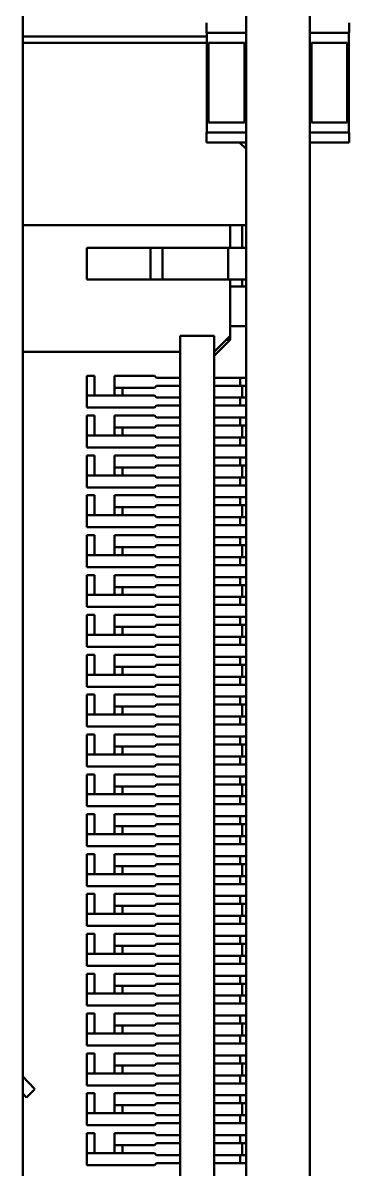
# Model space of a CAD drawing. Header units: millimetres. Extents: x 3137 to 5094, y 789 to 1822.
# Drawn here: x 3389.04 to 3397.23, y 1573.76 to 1602.51 of the extents above; entities that cross this region are included whole.
import ezdxf

# ---------------------------------------------------------------- set-up
doc = ezdxf.new("R2010")
doc.units = ezdxf.units.MM
doc.header["$LTSCALE"] = 1.8
doc.layers.add('외형선(ISO)', color=7, linetype='Continuous', lineweight=50)

msp = doc.modelspace()

# ---------------------------------------------------------------- linework, layer by layer
at = {"layer": '외형선(ISO)'}
for p, q in [((3394.642, 1522.011), (3394.642, 1612.011)), ((3396.242, 1612.011), (3396.242, 1522.011)), ((3389.042, 1611.718), (3389.042, 1524.318)), ((3393.654, 1602.511), (3393.654, 1602.261)), ((3393.654, 1602.261), (3394.642, 1602.261)), ((3393.662, 1602.261), (3393.662, 1599.761)), ((3396.242, 1602.261), (3397.229, 1602.261)), ((3397.222, 1599.761), (3397.222, 1602.261)), ((3397.229, 1602.261), (3397.229, 1602.511)), ((3393.662, 1602.171), (3389.042, 1602.171)), ((3393.662, 1602.011), (3389.042, 1602.011)), ((3393.702, 1602.011), (3394.602, 1602.011)), ((3393.702, 1601.261), (3393.702, 1602.011)), ((3394.602, 1601.261), (3394.602, 1602.011)), ((3397.182, 1602.011), (3396.282, 1602.011)), ((3396.282, 1602.011), (3396.282, 1601.261)), ((3397.182, 1602.011), (3397.182, 1601.261)), ((3393.702, 1601.261), (3393.702, 1600.761)), ((3394.602, 1601.261), (3394.602, 1600.761)), ((3396.282, 1600.761), (3396.282, 1601.261)), ((3397.182, 1600.761), (3397.182, 1601.261)), ((3393.702, 1600.011), (3393.702, 1600.761)), ((3394.602, 1600.011), (3394.602, 1600.761)), ((3396.282, 1600.761), (3396.282, 1600.011)), ((3397.182, 1600.761), (3397.182, 1600.011)), ((3393.702, 1600.011), (3394.602, 1600.011)), ((3397.182, 1600.011), (3396.282, 1600.011)), ((3394.642, 1599.761), (3393.654, 1599.761)), ((3393.654, 1599.761), (3393.654, 1599.511)), ((3397.229, 1599.761), (3396.242, 1599.761)), ((3397.229, 1599.511), (3397.229, 1599.761)), ((3393.654, 1599.511), (3394.642, 1599.511)), ((3394.642, 1599.351), (3394.482, 1599.511)), ((3396.242, 1599.511), (3397.229, 1599.511)), ((3389.042, 1597.441), (3394.642, 1597.441)), ((3394.242, 1597.441), (3394.242, 1596.871)), ((3394.542, 1596.871), (3394.542, 1597.416)), ((3390.642, 1596.871), (3390.742, 1596.871)), ((3390.642, 1596.871), (3390.642, 1596.071)), ((3392.242, 1596.871), (3390.742, 1596.871)), ((3392.542, 1596.871), (3392.242, 1596.871)), ((3392.242, 1596.871), (3392.242, 1596.071)), ((3392.542, 1596.871), (3393.292, 1596.871)), ((3392.542, 1596.871), (3392.542, 1596.071)), ((3394.192, 1596.871), (3393.292, 1596.871)), ((3394.192, 1596.871), (3394.642, 1596.871)), ((3394.192, 1596.871), (3394.192, 1596.071)), ((3390.642, 1596.071), (3390.742, 1596.071)), ((3390.742, 1596.071), (3392.242, 1596.071)), ((3392.242, 1596.071), (3392.542, 1596.071)), ((3392.542, 1596.071), (3393.292, 1596.071)), ((3394.192, 1596.071), (3393.292, 1596.071)), ((3394.642, 1596.071), (3394.192, 1596.071)), ((3394.242, 1596.071), (3394.242, 1594.661)), ((3394.542, 1595.901), (3394.542, 1596.071)), ((3394.242, 1595.901), (3394.642, 1595.901)), ((3394.242, 1594.901), (3394.642, 1594.901)), ((3393.842, 1594.661), (3392.992, 1594.661)), ((3392.992, 1594.661), (3392.992, 1567.861)), ((3393.842, 1567.861), (3393.842, 1594.661)), ((3393.842, 1594.261), (3394.242, 1594.661)), ((3393.842, 1594.161), (3394.242, 1594.561)), ((3394.142, 1594.561), (3394.242, 1594.561)), ((3394.242, 1594.661), (3394.242, 1594.561)), ((3389.042, 1594.261), (3392.992, 1594.261)), ((3390.642, 1593.161), (3390.642, 1593.661)), ((3390.642, 1593.661), (3390.842, 1593.661)), ((3390.842, 1593.161), (3390.842, 1593.661)), ((3391.342, 1593.361), (3391.342, 1593.661)), ((3391.642, 1593.661), (3391.342, 1593.661)), ((3392.342, 1593.661), (3391.642, 1593.661)), ((3392.342, 1593.661), (3392.392, 1593.611)), ((3391.342, 1593.161), (3391.342, 1593.361)), ((3391.642, 1593.361), (3391.342, 1593.361)), ((3391.542, 1593.161), (3391.542, 1593.361)), ((3391.642, 1593.361), (3392.345, 1593.361)), ((3392.392, 1593.411), (3392.345, 1593.361)), ((3392.992, 1593.611), (3392.392, 1593.611)), ((3392.992, 1593.411), (3392.392, 1593.411)), ((3394.392, 1593.611), (3393.842, 1593.611)), ((3394.392, 1593.411), (3393.842, 1593.411)), ((3394.392, 1593.611), (3394.492, 1593.611)), ((3394.392, 1593.411), (3394.492, 1593.411)), ((3394.642, 1593.611), (3394.492, 1593.611)), ((3394.492, 1593.411), (3394.492, 1593.611)), ((3394.492, 1593.411), (3394.642, 1593.411)), ((3394.542, 1593.111), (3394.542, 1593.411)), ((3390.942, 1593.161), (3390.642, 1593.161)), ((3390.642, 1592.861), (3390.642, 1593.161)), ((3392.342, 1593.161), (3390.942, 1593.161)), ((3392.392, 1593.111), (3392.342, 1593.161)), ((3392.392, 1593.111), (3392.992, 1593.111)), ((3393.842, 1593.111), (3394.392, 1593.111)), ((3394.392, 1593.111), (3394.492, 1593.111)), ((3394.492, 1593.111), (3394.642, 1593.111)), ((3394.492, 1592.911), (3394.492, 1593.111)), ((3390.942, 1592.861), (3390.642, 1592.861)), ((3390.942, 1592.861), (3392.342, 1592.861)), ((3392.342, 1592.861), (3392.392, 1592.911)), ((3392.992, 1592.911), (3392.392, 1592.911)), ((3394.392, 1592.911), (3393.842, 1592.911)), ((3394.392, 1592.911), (3394.492, 1592.911)), ((3394.642, 1592.911), (3394.492, 1592.911)), ((3390.642, 1592.161), (3390.642, 1592.661)), ((3390.642, 1592.661), (3390.842, 1592.661)), ((3390.842, 1592.161), (3390.842, 1592.661)), ((3391.642, 1592.661), (3391.342, 1592.661)), ((3391.342, 1592.361), (3391.342, 1592.661)), ((3392.342, 1592.661), (3391.642, 1592.661)), ((3392.342, 1592.661), (3392.392, 1592.611)), ((3392.992, 1592.611), (3392.392, 1592.611)), ((3394.392, 1592.611), (3393.842, 1592.611)), ((3394.392, 1592.611), (3394.492, 1592.611)), ((3394.492, 1592.411), (3394.492, 1592.611)), ((3394.642, 1592.611), (3394.492, 1592.611)), ((3391.642, 1592.361), (3391.342, 1592.361)), ((3391.342, 1592.161), (3391.342, 1592.361)), ((3391.542, 1592.161), (3391.542, 1592.361)), ((3391.642, 1592.361), (3392.345, 1592.361)), ((3392.392, 1592.411), (3392.345, 1592.361)), ((3392.992, 1592.411), (3392.392, 1592.411)), ((3394.392, 1592.411), (3393.842, 1592.411)), ((3394.392, 1592.411), (3394.492, 1592.411)), ((3394.492, 1592.411), (3394.642, 1592.411)), ((3394.542, 1592.111), (3394.542, 1592.411)), ((3390.642, 1591.861), (3390.642, 1592.161)), ((3390.942, 1592.161), (3390.642, 1592.161)), ((3392.342, 1592.161), (3390.942, 1592.161)), ((3392.392, 1592.111), (3392.342, 1592.161)), ((3392.342, 1591.861), (3392.392, 1591.911)), ((3392.392, 1592.111), (3392.992, 1592.111)), ((3392.992, 1591.911), (3392.392, 1591.911)), ((3393.842, 1592.111), (3394.392, 1592.111)), ((3394.392, 1591.911), (3393.842, 1591.911)), ((3394.392, 1592.111), (3394.492, 1592.111)), ((3394.392, 1591.911), (3394.492, 1591.911)), ((3394.492, 1592.111), (3394.642, 1592.111)), ((3394.492, 1591.911), (3394.492, 1592.111)), ((3394.642, 1591.911), (3394.492, 1591.911)), ((3390.942, 1591.861), (3390.642, 1591.861)), ((3390.642, 1591.161), (3390.642, 1591.661)), ((3390.642, 1591.661), (3390.842, 1591.661)), ((3390.842, 1591.161), (3390.842, 1591.661)), ((3390.942, 1591.861), (3392.342, 1591.861)), ((3391.342, 1591.361), (3391.342, 1591.661)), ((3391.642, 1591.661), (3391.342, 1591.661)), ((3392.342, 1591.661), (3391.642, 1591.661)), ((3392.342, 1591.661), (3392.392, 1591.611)), ((3392.992, 1591.611), (3392.392, 1591.611)), ((3394.392, 1591.611), (3393.842, 1591.611)), ((3394.392, 1591.611), (3394.492, 1591.611)), ((3394.492, 1591.411), (3394.492, 1591.611)), ((3394.642, 1591.611), (3394.492, 1591.611)), ((3391.342, 1591.161), (3391.342, 1591.361)), ((3391.642, 1591.361), (3391.342, 1591.361)), ((3391.542, 1591.161), (3391.542, 1591.361)), ((3391.642, 1591.361), (3392.345, 1591.361)), ((3392.392, 1591.411), (3392.345, 1591.361)), ((3392.992, 1591.411), (3392.392, 1591.411)), ((3394.392, 1591.411), (3393.842, 1591.411)), ((3394.392, 1591.411), (3394.492, 1591.411)), ((3394.492, 1591.411), (3394.642, 1591.411)), ((3394.542, 1591.111), (3394.542, 1591.411)), ((3390.642, 1590.861), (3390.642, 1591.161)), ((3390.942, 1591.161), (3390.642, 1591.161)), ((3392.342, 1591.161), (3390.942, 1591.161)), ((3392.392, 1591.111), (3392.342, 1591.161)), ((3392.392, 1591.111), (3392.992, 1591.111)), ((3393.842, 1591.111), (3394.392, 1591.111)), ((3394.392, 1591.111), (3394.492, 1591.111)), ((3394.492, 1591.111), (3394.642, 1591.111)), ((3394.492, 1590.911), (3394.492, 1591.111)), ((3390.942, 1590.861), (3390.642, 1590.861)), ((3390.942, 1590.861), (3392.342, 1590.861)), ((3392.342, 1590.861), (3392.392, 1590.911)), ((3392.992, 1590.911), (3392.392, 1590.911)), ((3394.392, 1590.911), (3393.842, 1590.911)), ((3394.392, 1590.911), (3394.492, 1590.911)), ((3394.642, 1590.911), (3394.492, 1590.911)), ((3390.642, 1590.161), (3390.642, 1590.661)), ((3390.642, 1590.661), (3390.842, 1590.661)), ((3390.842, 1590.161), (3390.842, 1590.661)), ((3391.342, 1590.361), (3391.342, 1590.661)), ((3391.642, 1590.661), (3391.342, 1590.661)), ((3392.342, 1590.661), (3391.642, 1590.661)), ((3392.342, 1590.661), (3392.392, 1590.611)), ((3392.992, 1590.611), (3392.392, 1590.611)), ((3394.392, 1590.611), (3393.842, 1590.611)), ((3394.392, 1590.611), (3394.492, 1590.611)), ((3394.642, 1590.611), (3394.492, 1590.611)), ((3394.492, 1590.411), (3394.492, 1590.611)), ((3391.342, 1590.161), (3391.342, 1590.361)), ((3391.642, 1590.361), (3391.342, 1590.361)), ((3391.542, 1590.161), (3391.542, 1590.361)), ((3391.642, 1590.361), (3392.345, 1590.361)), ((3392.392, 1590.411), (3392.345, 1590.361)), ((3392.992, 1590.411), (3392.392, 1590.411)), ((3394.392, 1590.411), (3393.842, 1590.411)), ((3394.392, 1590.411), (3394.492, 1590.411)), ((3394.492, 1590.411), (3394.642, 1590.411)), ((3394.542, 1590.111), (3394.542, 1590.411)), ((3390.642, 1589.861), (3390.642, 1590.161)), ((3390.942, 1590.161), (3390.642, 1590.161)), ((3392.342, 1590.161), (3390.942, 1590.161)), ((3392.392, 1590.111), (3392.342, 1590.161)), ((3392.342, 1589.861), (3392.392, 1589.911)), ((3392.392, 1590.111), (3392.992, 1590.111)), ((3392.992, 1589.911), (3392.392, 1589.911)), ((3393.842, 1590.111), (3394.392, 1590.111)), ((3394.392, 1589.911), (3393.842, 1589.911)), ((3394.392, 1590.111), (3394.492, 1590.111)), ((3394.392, 1589.911), (3394.492, 1589.911)), ((3394.492, 1590.111), (3394.642, 1590.111)), ((3394.492, 1589.911), (3394.492, 1590.111)), ((3394.642, 1589.911), (3394.492, 1589.911)), ((3390.942, 1589.861), (3390.642, 1589.861)), ((3390.642, 1589.161), (3390.642, 1589.661)), ((3390.642, 1589.661), (3390.842, 1589.661)), ((3390.842, 1589.161), (3390.842, 1589.661)), ((3390.942, 1589.861), (3392.342, 1589.861)), ((3391.342, 1589.361), (3391.342, 1589.661)), ((3391.642, 1589.661), (3391.342, 1589.661)), ((3392.342, 1589.661), (3391.642, 1589.661)), ((3392.342, 1589.661), (3392.392, 1589.611)), ((3392.992, 1589.611), (3392.392, 1589.611)), ((3394.392, 1589.611), (3393.842, 1589.611)), ((3394.392, 1589.611), (3394.492, 1589.611)), ((3394.642, 1589.611), (3394.492, 1589.611)), ((3394.492, 1589.411), (3394.492, 1589.611)), ((3391.342, 1589.161), (3391.342, 1589.361)), ((3391.642, 1589.361), (3391.342, 1589.361)), ((3391.542, 1589.161), (3391.542, 1589.361)), ((3391.642, 1589.361), (3392.345, 1589.361)), ((3392.392, 1589.411), (3392.345, 1589.361)), ((3392.992, 1589.411), (3392.392, 1589.411)), ((3394.392, 1589.411), (3393.842, 1589.411)), ((3394.392, 1589.411), (3394.492, 1589.411)), ((3394.492, 1589.411), (3394.642, 1589.411)), ((3394.542, 1589.111), (3394.542, 1589.411)), ((3390.642, 1588.861), (3390.642, 1589.161)), ((3390.942, 1589.161), (3390.642, 1589.161)), ((3392.342, 1589.161), (3390.942, 1589.161)), ((3392.392, 1589.111), (3392.342, 1589.161)), ((3392.392, 1589.111), (3392.992, 1589.111)), ((3393.842, 1589.111), (3394.392, 1589.111)), ((3394.392, 1589.111), (3394.492, 1589.111)), ((3394.492, 1589.111), (3394.642, 1589.111)), ((3394.492, 1588.911), (3394.492, 1589.111)), ((3390.942, 1588.861), (3390.642, 1588.861)), ((3390.942, 1588.861), (3392.342, 1588.861)), ((3392.342, 1588.861), (3392.392, 1588.911)), ((3392.992, 1588.911), (3392.392, 1588.911)), ((3394.392, 1588.911), (3393.842, 1588.911)), ((3394.392, 1588.911), (3394.492, 1588.911)), ((3394.642, 1588.911), (3394.492, 1588.911)), ((3390.642, 1588.161), (3390.642, 1588.661)), ((3390.642, 1588.661), (3390.842, 1588.661)), ((3390.842, 1588.161), (3390.842, 1588.661)), ((3391.642, 1588.661), (3391.342, 1588.661)), ((3391.342, 1588.361), (3391.342, 1588.661)), ((3392.342, 1588.661), (3391.642, 1588.661)), ((3392.342, 1588.661), (3392.392, 1588.611)), ((3392.992, 1588.611), (3392.392, 1588.611)), ((3394.392, 1588.611), (3393.842, 1588.611)), ((3394.392, 1588.611), (3394.492, 1588.611)), ((3394.642, 1588.611), (3394.492, 1588.611)), ((3394.492, 1588.411), (3394.492, 1588.611)), ((3390.642, 1587.861), (3390.642, 1588.161)), ((3390.942, 1588.161), (3390.642, 1588.161)), ((3392.342, 1588.161), (3390.942, 1588.161)), ((3391.642, 1588.361), (3391.342, 1588.361)), ((3391.342, 1588.161), (3391.342, 1588.361)), ((3391.542, 1588.161), (3391.542, 1588.361)), ((3391.642, 1588.361), (3392.345, 1588.361)), ((3392.392, 1588.111), (3392.342, 1588.161)), ((3392.392, 1588.411), (3392.345, 1588.361)), ((3392.992, 1588.411), (3392.392, 1588.411)), ((3394.392, 1588.411), (3393.842, 1588.411)), ((3394.392, 1588.411), (3394.492, 1588.411)), ((3394.492, 1588.411), (3394.642, 1588.411)), ((3394.542, 1588.111), (3394.542, 1588.411)), ((3392.342, 1587.861), (3392.392, 1587.911)), ((3392.392, 1588.111), (3392.992, 1588.111)), ((3392.992, 1587.911), (3392.392, 1587.911)), ((3393.842, 1588.111), (3394.392, 1588.111)), ((3394.392, 1587.911), (3393.842, 1587.911)), ((3394.392, 1588.111), (3394.492, 1588.111)), ((3394.392, 1587.911), (3394.492, 1587.911)), ((3394.492, 1588.111), (3394.642, 1588.111)), ((3394.492, 1587.911), (3394.492, 1588.111)), ((3394.642, 1587.911), (3394.492, 1587.911)), ((3390.942, 1587.861), (3390.642, 1587.861)), ((3390.642, 1587.161), (3390.642, 1587.661)), ((3390.642, 1587.661), (3390.842, 1587.661)), ((3390.842, 1587.161), (3390.842, 1587.661)), ((3390.942, 1587.861), (3392.342, 1587.861)), ((3391.342, 1587.361), (3391.342, 1587.661)), ((3391.642, 1587.661), (3391.342, 1587.661)), ((3392.342, 1587.661), (3391.642, 1587.661)), ((3392.342, 1587.661), (3392.392, 1587.611)), ((3392.992, 1587.611), (3392.392, 1587.611)), ((3394.392, 1587.611), (3393.842, 1587.611)), ((3394.392, 1587.611), (3394.492, 1587.611)), ((3394.642, 1587.611), (3394.492, 1587.611)), ((3394.492, 1587.411), (3394.492, 1587.611)), ((3391.342, 1587.161), (3391.342, 1587.361)), ((3391.642, 1587.361), (3391.342, 1587.361)), ((3391.542, 1587.161), (3391.542, 1587.361)), ((3391.642, 1587.361), (3392.345, 1587.361)), ((3392.392, 1587.411), (3392.345, 1587.361)), ((3392.992, 1587.411), (3392.392, 1587.411)), ((3394.392, 1587.411), (3393.842, 1587.411)), ((3394.392, 1587.411), (3394.492, 1587.411)), ((3394.492, 1587.411), (3394.642, 1587.411)), ((3394.542, 1587.111), (3394.542, 1587.411)), ((3390.642, 1586.861), (3390.642, 1587.161)), ((3390.942, 1587.161), (3390.642, 1587.161)), ((3392.342, 1587.161), (3390.942, 1587.161)), ((3392.392, 1587.111), (3392.342, 1587.161)), ((3392.392, 1587.111), (3392.992, 1587.111)), ((3393.842, 1587.111), (3394.392, 1587.111)), ((3394.392, 1587.111), (3394.492, 1587.111)), ((3394.492, 1587.111), (3394.642, 1587.111)), ((3394.492, 1586.911), (3394.492, 1587.111)), ((3390.942, 1586.861), (3390.642, 1586.861)), ((3390.942, 1586.861), (3392.342, 1586.861)), ((3392.342, 1586.861), (3392.392, 1586.911)), ((3392.992, 1586.911), (3392.392, 1586.911)), ((3394.392, 1586.911), (3393.842, 1586.911)), ((3394.392, 1586.911), (3394.492, 1586.911)), ((3394.642, 1586.911), (3394.492, 1586.911)), ((3390.642, 1586.161), (3390.642, 1586.661)), ((3390.642, 1586.661), (3390.842, 1586.661)), ((3390.842, 1586.161), (3390.842, 1586.661)), ((3391.342, 1586.361), (3391.342, 1586.661)), ((3391.642, 1586.661), (3391.342, 1586.661)), ((3392.342, 1586.661), (3391.642, 1586.661)), ((3392.342, 1586.661), (3392.392, 1586.611)), ((3392.992, 1586.611), (3392.392, 1586.611)), ((3394.392, 1586.611), (3393.842, 1586.611)), ((3394.392, 1586.611), (3394.492, 1586.611)), ((3394.642, 1586.611), (3394.492, 1586.611)), ((3394.492, 1586.411), (3394.492, 1586.611)), ((3390.642, 1585.861), (3390.642, 1586.161)), ((3390.942, 1586.161), (3390.642, 1586.161)), ((3392.342, 1586.161), (3390.942, 1586.161)), ((3391.342, 1586.161), (3391.342, 1586.361)), ((3391.642, 1586.361), (3391.342, 1586.361)), ((3391.542, 1586.161), (3391.542, 1586.361)), ((3391.642, 1586.361), (3392.345, 1586.361)), ((3392.392, 1586.111), (3392.342, 1586.161)), ((3392.392, 1586.411), (3392.345, 1586.361)), ((3392.992, 1586.411), (3392.392, 1586.411)), ((3394.392, 1586.411), (3393.842, 1586.411)), ((3394.392, 1586.411), (3394.492, 1586.411)), ((3394.492, 1586.411), (3394.642, 1586.411)), ((3394.542, 1586.111), (3394.542, 1586.411)), ((3390.942, 1585.861), (3390.642, 1585.861)), ((3390.942, 1585.861), (3392.342, 1585.861)), ((3392.342, 1585.861), (3392.392, 1585.911)), ((3392.392, 1586.111), (3392.992, 1586.111)), ((3392.992, 1585.911), (3392.392, 1585.911)), ((3393.842, 1586.111), (3394.392, 1586.111)), ((3394.392, 1585.911), (3393.842, 1585.911)), ((3394.392, 1586.111), (3394.492, 1586.111)), ((3394.392, 1585.911), (3394.492, 1585.911)), ((3394.492, 1586.111), (3394.642, 1586.111)), ((3394.492, 1585.911), (3394.492, 1586.111)), ((3394.642, 1585.911), (3394.492, 1585.911)), ((3390.642, 1585.161), (3390.642, 1585.661)), ((3390.642, 1585.661), (3390.842, 1585.661)), ((3390.842, 1585.161), (3390.842, 1585.661)), ((3391.342, 1585.361), (3391.342, 1585.661)), ((3391.642, 1585.661), (3391.342, 1585.661)), ((3392.342, 1585.661), (3391.642, 1585.661)), ((3392.342, 1585.661), (3392.392, 1585.611)), ((3392.992, 1585.611), (3392.392, 1585.611)), ((3394.392, 1585.611), (3393.842, 1585.611)), ((3394.392, 1585.611), (3394.492, 1585.611)), ((3394.642, 1585.611), (3394.492, 1585.611)), ((3394.492, 1585.411), (3394.492, 1585.611)), ((3391.342, 1585.161), (3391.342, 1585.361)), ((3391.642, 1585.361), (3391.342, 1585.361)), ((3391.542, 1585.161), (3391.542, 1585.361)), ((3391.642, 1585.361), (3392.345, 1585.361)), ((3392.392, 1585.411), (3392.345, 1585.361)), ((3392.992, 1585.411), (3392.392, 1585.411)), ((3394.392, 1585.411), (3393.842, 1585.411)), ((3394.392, 1585.411), (3394.492, 1585.411)), ((3394.492, 1585.411), (3394.642, 1585.411)), ((3394.542, 1585.111), (3394.542, 1585.411)), ((3390.642, 1584.861), (3390.642, 1585.161)), ((3390.942, 1585.161), (3390.642, 1585.161)), ((3392.342, 1585.161), (3390.942, 1585.161)), ((3392.392, 1585.111), (3392.342, 1585.161)), ((3392.392, 1585.111), (3392.992, 1585.111)), ((3393.842, 1585.111), (3394.392, 1585.111)), ((3394.392, 1585.111), (3394.492, 1585.111)), ((3394.492, 1585.111), (3394.642, 1585.111)), ((3394.492, 1584.911), (3394.492, 1585.111)), ((3390.942, 1584.861), (3390.642, 1584.861)), ((3390.942, 1584.861), (3392.342, 1584.861)), ((3392.342, 1584.861), (3392.392, 1584.911)), ((3392.992, 1584.911), (3392.392, 1584.911)), ((3394.392, 1584.911), (3393.842, 1584.911)), ((3394.392, 1584.911), (3394.492, 1584.911)), ((3394.642, 1584.911), (3394.492, 1584.911)), ((3390.642, 1584.161), (3390.642, 1584.661)), ((3390.642, 1584.661), (3390.842, 1584.661)), ((3390.842, 1584.161), (3390.842, 1584.661)), ((3391.642, 1584.661), (3391.342, 1584.661)), ((3391.342, 1584.361), (3391.342, 1584.661)), ((3392.342, 1584.661), (3391.642, 1584.661)), ((3392.342, 1584.661), (3392.392, 1584.611)), ((3392.992, 1584.611), (3392.392, 1584.611)), ((3394.392, 1584.611), (3393.842, 1584.611)), ((3394.392, 1584.611), (3394.492, 1584.611)), ((3394.492, 1584.411), (3394.492, 1584.611)), ((3394.642, 1584.611), (3394.492, 1584.611)), ((3390.642, 1583.861), (3390.642, 1584.161)), ((3390.942, 1584.161), (3390.642, 1584.161)), ((3392.342, 1584.161), (3390.942, 1584.161)), ((3391.642, 1584.361), (3391.342, 1584.361)), ((3391.342, 1584.161), (3391.342, 1584.361)), ((3391.542, 1584.161), (3391.542, 1584.361)), ((3391.642, 1584.361), (3392.345, 1584.361)), ((3392.392, 1584.111), (3392.342, 1584.161)), ((3392.392, 1584.411), (3392.345, 1584.361)), ((3392.992, 1584.411), (3392.392, 1584.411)), ((3394.392, 1584.411), (3393.842, 1584.411)), ((3394.392, 1584.411), (3394.492, 1584.411)), ((3394.492, 1584.411), (3394.642, 1584.411)), ((3394.542, 1584.111), (3394.542, 1584.411)), ((3390.942, 1583.861), (3390.642, 1583.861)), ((3390.942, 1583.861), (3392.342, 1583.861)), ((3392.342, 1583.861), (3392.392, 1583.911)), ((3392.392, 1584.111), (3392.992, 1584.111)), ((3392.992, 1583.911), (3392.392, 1583.911)), ((3393.842, 1584.111), (3394.392, 1584.111)), ((3394.392, 1583.911), (3393.842, 1583.911)), ((3394.392, 1584.111), (3394.492, 1584.111)), ((3394.392, 1583.911), (3394.492, 1583.911)), ((3394.492, 1584.111), (3394.642, 1584.111)), ((3394.492, 1583.911), (3394.492, 1584.111)), ((3394.642, 1583.911), (3394.492, 1583.911)), ((3390.642, 1583.161), (3390.642, 1583.661)), ((3390.642, 1583.661), (3390.842, 1583.661)), ((3390.842, 1583.161), (3390.842, 1583.661)), ((3391.342, 1583.361), (3391.342, 1583.661)), ((3391.642, 1583.661), (3391.342, 1583.661)), ((3392.342, 1583.661), (3391.642, 1583.661)), ((3392.342, 1583.661), (3392.392, 1583.611)), ((3392.992, 1583.611), (3392.392, 1583.611)), ((3394.392, 1583.611), (3393.842, 1583.611)), ((3394.392, 1583.611), (3394.492, 1583.611)), ((3394.642, 1583.611), (3394.492, 1583.611)), ((3394.492, 1583.411), (3394.492, 1583.611)), ((3391.342, 1583.161), (3391.342, 1583.361)), ((3391.642, 1583.361), (3391.342, 1583.361)), ((3391.542, 1583.161), (3391.542, 1583.361)), ((3391.642, 1583.361), (3392.345, 1583.361)), ((3392.392, 1583.411), (3392.345, 1583.361)), ((3392.992, 1583.411), (3392.392, 1583.411)), ((3394.392, 1583.411), (3393.842, 1583.411)), ((3394.392, 1583.411), (3394.492, 1583.411)), ((3394.492, 1583.411), (3394.642, 1583.411)), ((3394.542, 1583.111), (3394.542, 1583.411)), ((3390.642, 1582.861), (3390.642, 1583.161)), ((3390.942, 1583.161), (3390.642, 1583.161)), ((3392.342, 1583.161), (3390.942, 1583.161)), ((3392.392, 1583.111), (3392.342, 1583.161)), ((3392.392, 1583.111), (3392.992, 1583.111)), ((3393.842, 1583.111), (3394.392, 1583.111)), ((3394.392, 1583.111), (3394.492, 1583.111)), ((3394.492, 1583.111), (3394.642, 1583.111)), ((3394.492, 1582.911), (3394.492, 1583.111)), ((3390.942, 1582.861), (3390.642, 1582.861)), ((3390.942, 1582.861), (3392.342, 1582.861)), ((3392.342, 1582.861), (3392.392, 1582.911)), ((3392.992, 1582.911), (3392.392, 1582.911)), ((3394.392, 1582.911), (3393.842, 1582.911)), ((3394.392, 1582.911), (3394.492, 1582.911)), ((3394.642, 1582.911), (3394.492, 1582.911)), ((3390.642, 1582.161), (3390.642, 1582.661)), ((3390.642, 1582.661), (3390.842, 1582.661)), ((3390.842, 1582.161), (3390.842, 1582.661)), ((3391.342, 1582.361), (3391.342, 1582.661)), ((3391.642, 1582.661), (3391.342, 1582.661)), ((3392.342, 1582.661), (3391.642, 1582.661)), ((3392.342, 1582.661), (3392.392, 1582.611)), ((3392.392, 1582.411), (3392.345, 1582.361)), ((3392.992, 1582.611), (3392.392, 1582.611)), ((3392.992, 1582.411), (3392.392, 1582.411)), ((3394.392, 1582.611), (3393.842, 1582.611)), ((3394.392, 1582.411), (3393.842, 1582.411)), ((3394.392, 1582.611), (3394.492, 1582.611)), ((3394.392, 1582.411), (3394.492, 1582.411)), ((3394.642, 1582.611), (3394.492, 1582.611)), ((3394.492, 1582.411), (3394.492, 1582.611)), ((3394.492, 1582.411), (3394.642, 1582.411)), ((3394.542, 1582.111), (3394.542, 1582.411)), ((3390.642, 1581.861), (3390.642, 1582.161)), ((3390.942, 1582.161), (3390.642, 1582.161)), ((3392.342, 1582.161), (3390.942, 1582.161)), ((3391.342, 1582.161), (3391.342, 1582.361)), ((3391.642, 1582.361), (3391.342, 1582.361)), ((3391.542, 1582.161), (3391.542, 1582.361)), ((3391.642, 1582.361), (3392.345, 1582.361)), ((3392.392, 1582.111), (3392.342, 1582.161)), ((3390.942, 1581.861), (3390.642, 1581.861)), ((3390.942, 1581.861), (3392.342, 1581.861)), ((3392.342, 1581.861), (3392.392, 1581.911)), ((3392.392, 1582.111), (3392.992, 1582.111)), ((3392.992, 1581.911), (3392.392, 1581.911)), ((3393.842, 1582.111), (3394.392, 1582.111)), ((3394.392, 1581.911), (3393.842, 1581.911)), ((3394.392, 1582.111), (3394.492, 1582.111)), ((3394.392, 1581.911), (3394.492, 1581.911)), ((3394.492, 1582.111), (3394.642, 1582.111)), ((3394.492, 1581.911), (3394.492, 1582.111)), ((3394.642, 1581.911), (3394.492, 1581.911)), ((3390.642, 1581.161), (3390.642, 1581.661)), ((3390.642, 1581.661), (3390.842, 1581.661)), ((3390.842, 1581.161), (3390.842, 1581.661)), ((3391.642, 1581.661), (3391.342, 1581.661)), ((3391.342, 1581.361), (3391.342, 1581.661)), ((3392.342, 1581.661), (3391.642, 1581.661)), ((3392.342, 1581.661), (3392.392, 1581.611)), ((3392.992, 1581.611), (3392.392, 1581.611)), ((3394.392, 1581.611), (3393.842, 1581.611)), ((3394.392, 1581.611), (3394.492, 1581.611)), ((3394.642, 1581.611), (3394.492, 1581.611)), ((3394.492, 1581.411), (3394.492, 1581.611)), ((3391.642, 1581.361), (3391.342, 1581.361)), ((3391.342, 1581.161), (3391.342, 1581.361)), ((3391.542, 1581.161), (3391.542, 1581.361)), ((3391.642, 1581.361), (3392.345, 1581.361)), ((3392.392, 1581.411), (3392.345, 1581.361)), ((3392.992, 1581.411), (3392.392, 1581.411)), ((3394.392, 1581.411), (3393.842, 1581.411)), ((3394.392, 1581.411), (3394.492, 1581.411)), ((3394.492, 1581.411), (3394.642, 1581.411)), ((3394.542, 1581.111), (3394.542, 1581.411)), ((3390.642, 1580.861), (3390.642, 1581.161)), ((3390.942, 1581.161), (3390.642, 1581.161)), ((3392.342, 1581.161), (3390.942, 1581.161)), ((3392.392, 1581.111), (3392.342, 1581.161)), ((3392.392, 1581.111), (3392.992, 1581.111)), ((3393.842, 1581.111), (3394.392, 1581.111)), ((3394.392, 1581.111), (3394.492, 1581.111)), ((3394.492, 1580.911), (3394.492, 1581.111)), ((3394.492, 1581.111), (3394.642, 1581.111)), ((3390.942, 1580.861), (3390.642, 1580.861)), ((3390.942, 1580.861), (3392.342, 1580.861)), ((3392.342, 1580.861), (3392.392, 1580.911)), ((3392.992, 1580.911), (3392.392, 1580.911)), ((3394.392, 1580.911), (3393.842, 1580.911)), ((3394.392, 1580.911), (3394.492, 1580.911)), ((3394.642, 1580.911), (3394.492, 1580.911)), ((3390.642, 1580.161), (3390.642, 1580.661)), ((3390.642, 1580.661), (3390.842, 1580.661)), ((3390.842, 1580.161), (3390.842, 1580.661)), ((3391.342, 1580.361), (3391.342, 1580.661)), ((3391.642, 1580.661), (3391.342, 1580.661)), ((3392.342, 1580.661), (3391.642, 1580.661)), ((3392.342, 1580.661), (3392.392, 1580.611)), ((3392.392, 1580.411), (3392.345, 1580.361)), ((3392.992, 1580.611), (3392.392, 1580.611)), ((3392.992, 1580.411), (3392.392, 1580.411)), ((3394.392, 1580.611), (3393.842, 1580.611)), ((3394.392, 1580.411), (3393.842, 1580.411)), ((3394.392, 1580.611), (3394.492, 1580.611)), ((3394.392, 1580.411), (3394.492, 1580.411)), ((3394.492, 1580.411), (3394.492, 1580.611)), ((3394.642, 1580.611), (3394.492, 1580.611)), ((3394.492, 1580.411), (3394.642, 1580.411)), ((3394.542, 1580.111), (3394.542, 1580.411)), ((3390.642, 1579.861), (3390.642, 1580.161)), ((3390.942, 1580.161), (3390.642, 1580.161)), ((3392.342, 1580.161), (3390.942, 1580.161)), ((3391.342, 1580.161), (3391.342, 1580.361)), ((3391.642, 1580.361), (3391.342, 1580.361)), ((3391.542, 1580.161), (3391.542, 1580.361)), ((3391.642, 1580.361), (3392.345, 1580.361)), ((3392.392, 1580.111), (3392.342, 1580.161)), ((3392.392, 1580.111), (3392.992, 1580.111)), ((3393.842, 1580.111), (3394.392, 1580.111)), ((3394.392, 1580.111), (3394.492, 1580.111)), ((3394.492, 1579.911), (3394.492, 1580.111)), ((3394.492, 1580.111), (3394.642, 1580.111)), ((3390.942, 1579.861), (3390.642, 1579.861)), ((3390.942, 1579.861), (3392.342, 1579.861)), ((3392.342, 1579.861), (3392.392, 1579.911)), ((3392.992, 1579.911), (3392.392, 1579.911)), ((3394.392, 1579.911), (3393.842, 1579.911)), ((3394.392, 1579.911), (3394.492, 1579.911)), ((3394.642, 1579.911), (3394.492, 1579.911)), ((3390.642, 1579.161), (3390.642, 1579.661)), ((3390.642, 1579.661), (3390.842, 1579.661)), ((3390.842, 1579.161), (3390.842, 1579.661)), ((3391.342, 1579.361), (3391.342, 1579.661)), ((3391.642, 1579.661), (3391.342, 1579.661)), ((3392.342, 1579.661), (3391.642, 1579.661)), ((3392.342, 1579.661), (3392.392, 1579.611)), ((3392.992, 1579.611), (3392.392, 1579.611)), ((3394.392, 1579.611), (3393.842, 1579.611)), ((3394.392, 1579.611), (3394.492, 1579.611)), ((3394.642, 1579.611), (3394.492, 1579.611)), ((3394.492, 1579.411), (3394.492, 1579.611)), ((3391.342, 1579.161), (3391.342, 1579.361)), ((3391.642, 1579.361), (3391.342, 1579.361)), ((3391.542, 1579.161), (3391.542, 1579.361)), ((3391.642, 1579.361), (3392.345, 1579.361)), ((3392.392, 1579.411), (3392.345, 1579.361)), ((3392.992, 1579.411), (3392.392, 1579.411)), ((3394.392, 1579.411), (3393.842, 1579.411)), ((3394.392, 1579.411), (3394.492, 1579.411)), ((3394.492, 1579.411), (3394.642, 1579.411)), ((3394.542, 1579.111), (3394.542, 1579.411)), ((3390.642, 1578.861), (3390.642, 1579.161)), ((3390.942, 1579.161), (3390.642, 1579.161)), ((3392.342, 1579.161), (3390.942, 1579.161)), ((3392.392, 1579.111), (3392.342, 1579.161)), ((3392.392, 1579.111), (3392.992, 1579.111)), ((3393.842, 1579.111), (3394.392, 1579.111)), ((3394.392, 1579.111), (3394.492, 1579.111)), ((3394.492, 1579.111), (3394.642, 1579.111)), ((3394.492, 1578.911), (3394.492, 1579.111)), ((3390.942, 1578.861), (3390.642, 1578.861)), ((3390.942, 1578.861), (3392.342, 1578.861)), ((3392.342, 1578.861), (3392.392, 1578.911)), ((3392.992, 1578.911), (3392.392, 1578.911)), ((3394.392, 1578.911), (3393.842, 1578.911)), ((3394.392, 1578.911), (3394.492, 1578.911)), ((3394.642, 1578.911), (3394.492, 1578.911)), ((3390.642, 1578.161), (3390.642, 1578.661)), ((3390.642, 1578.661), (3390.842, 1578.661)), ((3390.842, 1578.161), (3390.842, 1578.661)), ((3391.342, 1578.361), (3391.342, 1578.661)), ((3391.642, 1578.661), (3391.342, 1578.661)), ((3392.342, 1578.661), (3391.642, 1578.661)), ((3392.342, 1578.661), (3392.392, 1578.611)), ((3392.392, 1578.411), (3392.345, 1578.361)), ((3392.992, 1578.611), (3392.392, 1578.611)), ((3392.992, 1578.411), (3392.392, 1578.411)), ((3394.392, 1578.611), (3393.842, 1578.611)), ((3394.392, 1578.411), (3393.842, 1578.411)), ((3394.392, 1578.611), (3394.492, 1578.611)), ((3394.392, 1578.411), (3394.492, 1578.411)), ((3394.642, 1578.611), (3394.492, 1578.611)), ((3394.492, 1578.411), (3394.492, 1578.611)), ((3394.492, 1578.411), (3394.642, 1578.411)), ((3394.542, 1578.111), (3394.542, 1578.411)), ((3390.642, 1577.861), (3390.642, 1578.161)), ((3390.942, 1578.161), (3390.642, 1578.161)), ((3392.342, 1578.161), (3390.942, 1578.161)), ((3391.342, 1578.161), (3391.342, 1578.361)), ((3391.642, 1578.361), (3391.342, 1578.361)), ((3391.542, 1578.161), (3391.542, 1578.361)), ((3391.642, 1578.361), (3392.345, 1578.361)), ((3392.392, 1578.111), (3392.342, 1578.161)), ((3392.392, 1578.111), (3392.992, 1578.111)), ((3393.842, 1578.111), (3394.392, 1578.111)), ((3394.392, 1578.111), (3394.492, 1578.111)), ((3394.492, 1578.111), (3394.642, 1578.111)), ((3394.492, 1577.911), (3394.492, 1578.111)), ((3390.942, 1577.861), (3390.642, 1577.861)), ((3390.942, 1577.861), (3392.342, 1577.861)), ((3392.342, 1577.861), (3392.392, 1577.911)), ((3392.992, 1577.911), (3392.392, 1577.911)), ((3394.392, 1577.911), (3393.842, 1577.911)), ((3394.392, 1577.911), (3394.492, 1577.911)), ((3394.642, 1577.911), (3394.492, 1577.911)), ((3390.642, 1577.161), (3390.642, 1577.661)), ((3390.642, 1577.661), (3390.842, 1577.661)), ((3390.842, 1577.161), (3390.842, 1577.661)), ((3391.342, 1577.361), (3391.342, 1577.661)), ((3391.642, 1577.661), (3391.342, 1577.661)), ((3392.342, 1577.661), (3391.642, 1577.661)), ((3392.342, 1577.661), (3392.392, 1577.611)), ((3392.992, 1577.611), (3392.392, 1577.611)), ((3394.392, 1577.611), (3393.842, 1577.611)), ((3394.392, 1577.611), (3394.492, 1577.611)), ((3394.642, 1577.611), (3394.492, 1577.611)), ((3394.492, 1577.411), (3394.492, 1577.611)), ((3391.342, 1577.161), (3391.342, 1577.361)), ((3391.642, 1577.361), (3391.342, 1577.361)), ((3391.542, 1577.161), (3391.542, 1577.361)), ((3391.642, 1577.361), (3392.345, 1577.361)), ((3392.392, 1577.411), (3392.345, 1577.361)), ((3392.992, 1577.411), (3392.392, 1577.411)), ((3394.392, 1577.411), (3393.842, 1577.411)), ((3394.392, 1577.411), (3394.492, 1577.411)), ((3394.492, 1577.411), (3394.642, 1577.411)), ((3394.542, 1577.111), (3394.542, 1577.411)), ((3390.642, 1576.861), (3390.642, 1577.161)), ((3390.942, 1577.161), (3390.642, 1577.161)), ((3392.342, 1577.161), (3390.942, 1577.161)), ((3392.392, 1577.111), (3392.342, 1577.161)), ((3392.392, 1577.111), (3392.992, 1577.111)), ((3393.842, 1577.111), (3394.392, 1577.111)), ((3394.392, 1577.111), (3394.492, 1577.111)), ((3394.492, 1577.111), (3394.642, 1577.111)), ((3394.492, 1576.911), (3394.492, 1577.111)), ((3390.942, 1576.861), (3390.642, 1576.861)), ((3390.642, 1576.161), (3390.642, 1576.661)), ((3390.642, 1576.661), (3390.842, 1576.661)), ((3390.842, 1576.161), (3390.842, 1576.661)), ((3390.942, 1576.861), (3392.342, 1576.861)), ((3391.342, 1576.361), (3391.342, 1576.661)), ((3391.642, 1576.661), (3391.342, 1576.661)), ((3392.342, 1576.661), (3391.642, 1576.661)), ((3392.342, 1576.861), (3392.392, 1576.911)), ((3392.342, 1576.661), (3392.392, 1576.611)), ((3392.992, 1576.911), (3392.392, 1576.911)), ((3394.392, 1576.911), (3393.842, 1576.911)), ((3394.392, 1576.911), (3394.492, 1576.911)), ((3394.642, 1576.911), (3394.492, 1576.911)), ((3392.392, 1576.411), (3392.345, 1576.361)), ((3392.992, 1576.611), (3392.392, 1576.611)), ((3392.992, 1576.411), (3392.392, 1576.411)), ((3394.392, 1576.611), (3393.842, 1576.611)), ((3394.392, 1576.411), (3393.842, 1576.411)), ((3394.392, 1576.611), (3394.492, 1576.611)), ((3394.392, 1576.411), (3394.492, 1576.411)), ((3394.642, 1576.611), (3394.492, 1576.611)), ((3394.492, 1576.411), (3394.492, 1576.611)), ((3394.492, 1576.411), (3394.642, 1576.411)), ((3394.542, 1576.111), (3394.542, 1576.411)), ((3389.042, 1576.086), (3389.342, 1575.761)), ((3390.642, 1575.861), (3390.642, 1576.161)), ((3390.942, 1576.161), (3390.642, 1576.161)), ((3392.342, 1576.161), (3390.942, 1576.161)), ((3391.342, 1576.161), (3391.342, 1576.361)), ((3391.642, 1576.361), (3391.342, 1576.361)), ((3391.542, 1576.161), (3391.542, 1576.361)), ((3391.642, 1576.361), (3392.345, 1576.361)), ((3392.392, 1576.111), (3392.342, 1576.161)), ((3392.392, 1576.111), (3392.992, 1576.111)), ((3393.842, 1576.111), (3394.392, 1576.111)), ((3394.392, 1576.111), (3394.492, 1576.111)), ((3394.492, 1576.111), (3394.642, 1576.111)), ((3394.492, 1575.911), (3394.492, 1576.111)), ((3390.942, 1575.861), (3390.642, 1575.861)), ((3390.942, 1575.861), (3392.342, 1575.861)), ((3392.342, 1575.861), (3392.392, 1575.911)), ((3392.992, 1575.911), (3392.392, 1575.911)), ((3394.392, 1575.911), (3393.842, 1575.911)), ((3394.392, 1575.911), (3394.492, 1575.911)), ((3394.642, 1575.911), (3394.492, 1575.911)), ((3389.132, 1575.558), (3389.042, 1575.655)), ((3389.342, 1575.761), (3389.132, 1575.558)), ((3390.642, 1575.161), (3390.642, 1575.661)), ((3390.642, 1575.661), (3390.842, 1575.661)), ((3390.842, 1575.161), (3390.842, 1575.661)), ((3391.342, 1575.361), (3391.342, 1575.661)), ((3391.642, 1575.661), (3391.342, 1575.661)), ((3392.342, 1575.661), (3391.642, 1575.661)), ((3392.342, 1575.661), (3392.392, 1575.611)), ((3392.992, 1575.611), (3392.392, 1575.611)), ((3394.392, 1575.611), (3393.842, 1575.611)), ((3394.392, 1575.611), (3394.492, 1575.611)), ((3394.642, 1575.611), (3394.492, 1575.611)), ((3394.492, 1575.411), (3394.492, 1575.611)), ((3391.342, 1575.161), (3391.342, 1575.361)), ((3391.642, 1575.361), (3391.342, 1575.361)), ((3391.542, 1575.161), (3391.542, 1575.361)), ((3391.642, 1575.361), (3392.345, 1575.361)), ((3392.392, 1575.411), (3392.345, 1575.361)), ((3392.992, 1575.411), (3392.392, 1575.411)), ((3394.392, 1575.411), (3393.842, 1575.411)), ((3394.392, 1575.411), (3394.492, 1575.411)), ((3394.492, 1575.411), (3394.642, 1575.411)), ((3394.542, 1575.111), (3394.542, 1575.411)), ((3390.642, 1574.861), (3390.642, 1575.161)), ((3390.942, 1575.161), (3390.642, 1575.161)), ((3392.342, 1575.161), (3390.942, 1575.161)), ((3392.392, 1575.111), (3392.342, 1575.161)), ((3392.392, 1575.111), (3392.992, 1575.111)), ((3393.842, 1575.111), (3394.392, 1575.111)), ((3394.392, 1575.111), (3394.492, 1575.111)), ((3394.492, 1575.111), (3394.642, 1575.111)), ((3394.492, 1574.911), (3394.492, 1575.111)), ((3390.942, 1574.861), (3390.642, 1574.861)), ((3390.642, 1574.161), (3390.642, 1574.661)), ((3390.642, 1574.661), (3390.842, 1574.661)), ((3390.842, 1574.161), (3390.842, 1574.661)), ((3390.942, 1574.861), (3392.342, 1574.861)), ((3391.642, 1574.661), (3391.342, 1574.661)), ((3391.342, 1574.361), (3391.342, 1574.661)), ((3392.342, 1574.661), (3391.642, 1574.661)), ((3392.342, 1574.861), (3392.392, 1574.911)), ((3392.342, 1574.661), (3392.392, 1574.611)), ((3392.992, 1574.911), (3392.392, 1574.911)), ((3394.392, 1574.911), (3393.842, 1574.911)), ((3394.392, 1574.911), (3394.492, 1574.911)), ((3394.642, 1574.911), (3394.492, 1574.911)), ((3391.642, 1574.361), (3391.342, 1574.361)), ((3391.342, 1574.161), (3391.342, 1574.361)), ((3391.542, 1574.161), (3391.542, 1574.361)), ((3391.642, 1574.361), (3392.345, 1574.361)), ((3392.392, 1574.411), (3392.345, 1574.361)), ((3392.992, 1574.611), (3392.392, 1574.611)), ((3392.992, 1574.411), (3392.392, 1574.411)), ((3394.392, 1574.611), (3393.842, 1574.611)), ((3394.392, 1574.411), (3393.842, 1574.411)), ((3394.392, 1574.611), (3394.492, 1574.611)), ((3394.392, 1574.411), (3394.492, 1574.411)), ((3394.642, 1574.611), (3394.492, 1574.611)), ((3394.492, 1574.411), (3394.492, 1574.611)), ((3394.492, 1574.411), (3394.642, 1574.411)), ((3394.542, 1574.111), (3394.542, 1574.411)), ((3390.642, 1573.861), (3390.642, 1574.161)), ((3390.942, 1574.161), (3390.642, 1574.161)), ((3392.342, 1574.161), (3390.942, 1574.161)), ((3392.392, 1574.111), (3392.342, 1574.161)), ((3392.392, 1574.111), (3392.992, 1574.111)), ((3393.842, 1574.111), (3394.392, 1574.111)), ((3394.392, 1574.111), (3394.492, 1574.111)), ((3394.492, 1574.111), (3394.642, 1574.111)), ((3394.492, 1573.911), (3394.492, 1574.111)), ((3390.942, 1573.861), (3390.642, 1573.861)), ((3390.942, 1573.861), (3392.342, 1573.861)), ((3392.342, 1573.861), (3392.392, 1573.911)), ((3392.992, 1573.911), (3392.392, 1573.911)), ((3394.392, 1573.911), (3393.842, 1573.911)), ((3394.392, 1573.911), (3394.492, 1573.911)), ((3394.642, 1573.911), (3394.492, 1573.911))]:
    msp.add_line(p, q, dxfattribs=at)
msp.add_arc((3394.492, 1597.416), 0.05, 0, 30, dxfattribs=at)

doc.saveas('drawing.dxf')
